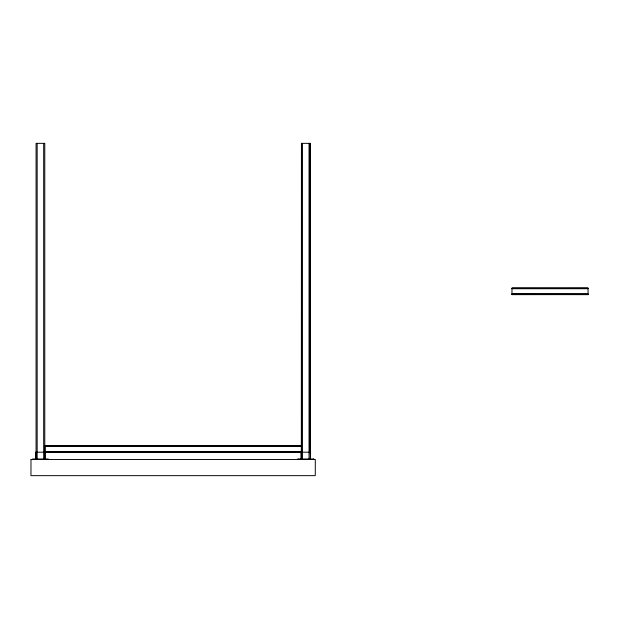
<?xml version="1.0" encoding="UTF-8"?>
<svg xmlns="http://www.w3.org/2000/svg" width="619" height="619" viewBox="0 0 619 619"><rect width="100%" height="100%" fill="white"/><g stroke="black" fill="none" stroke-linecap="round" stroke-linejoin="round"><path stroke-width="0.93" d="M511.967 288.268L588.05 288.206M511.967 288.33L588.05 288.33M511.967 288.408L588.05 288.493M511.967 288.578L588.05 288.578M511.967 288.671L588.05 288.671M511.967 294.071L588.05 294.071M511.967 294.157L588.05 294.157M511.967 294.242L588.05 294.327M511.967 294.404L588.05 294.396M511.967 294.458L588.05 294.582L588.05 288.098L511.967 288.098L511.967 294.652L588.05 294.613M301.383 445.626L45.125 445.618L45.125 458.981M45.125 445.734L301.383 445.796M45.125 445.943L301.383 445.866M45.125 446.02L301.383 446.113M45.125 446.198L301.383 446.198M45.125 451.599L301.383 451.599M45.125 451.777L301.383 451.692M45.125 451.862L301.383 451.862M45.125 451.94L301.383 452.002M45.125 452.149L301.383 452.172M310.49 452.187L35.716 452.187L35.716 458.981M313.74 459.499L313.74 458.981L297.932 458.981L297.932 459.499M313.64 458.981L313.64 459.499M310.591 452.187L310.49 458.981M310.235 458.981L310.243 143.353L301.43 143.353L301.329 458.981M310.142 143.353L310.142 453.193M309.043 143.353L309.043 458.981M302.529 143.353L302.529 458.981M301.53 143.353L301.53 453.193M301.082 452.187L301.082 458.981M298.033 458.981L298.033 459.499M48.274 459.499L48.274 458.981L32.567 458.981L32.567 459.499M44.878 452.187L44.878 458.981M44.785 453.193L44.785 143.353L36.072 143.353L36.064 458.981M43.678 143.353L43.678 458.981M37.163 143.353L37.163 458.981M35.972 452.187L35.972 458.981M30.996 459.499L30.95 475.647L315.264 475.647L315.311 459.499L30.996 459.499"/></g></svg>
